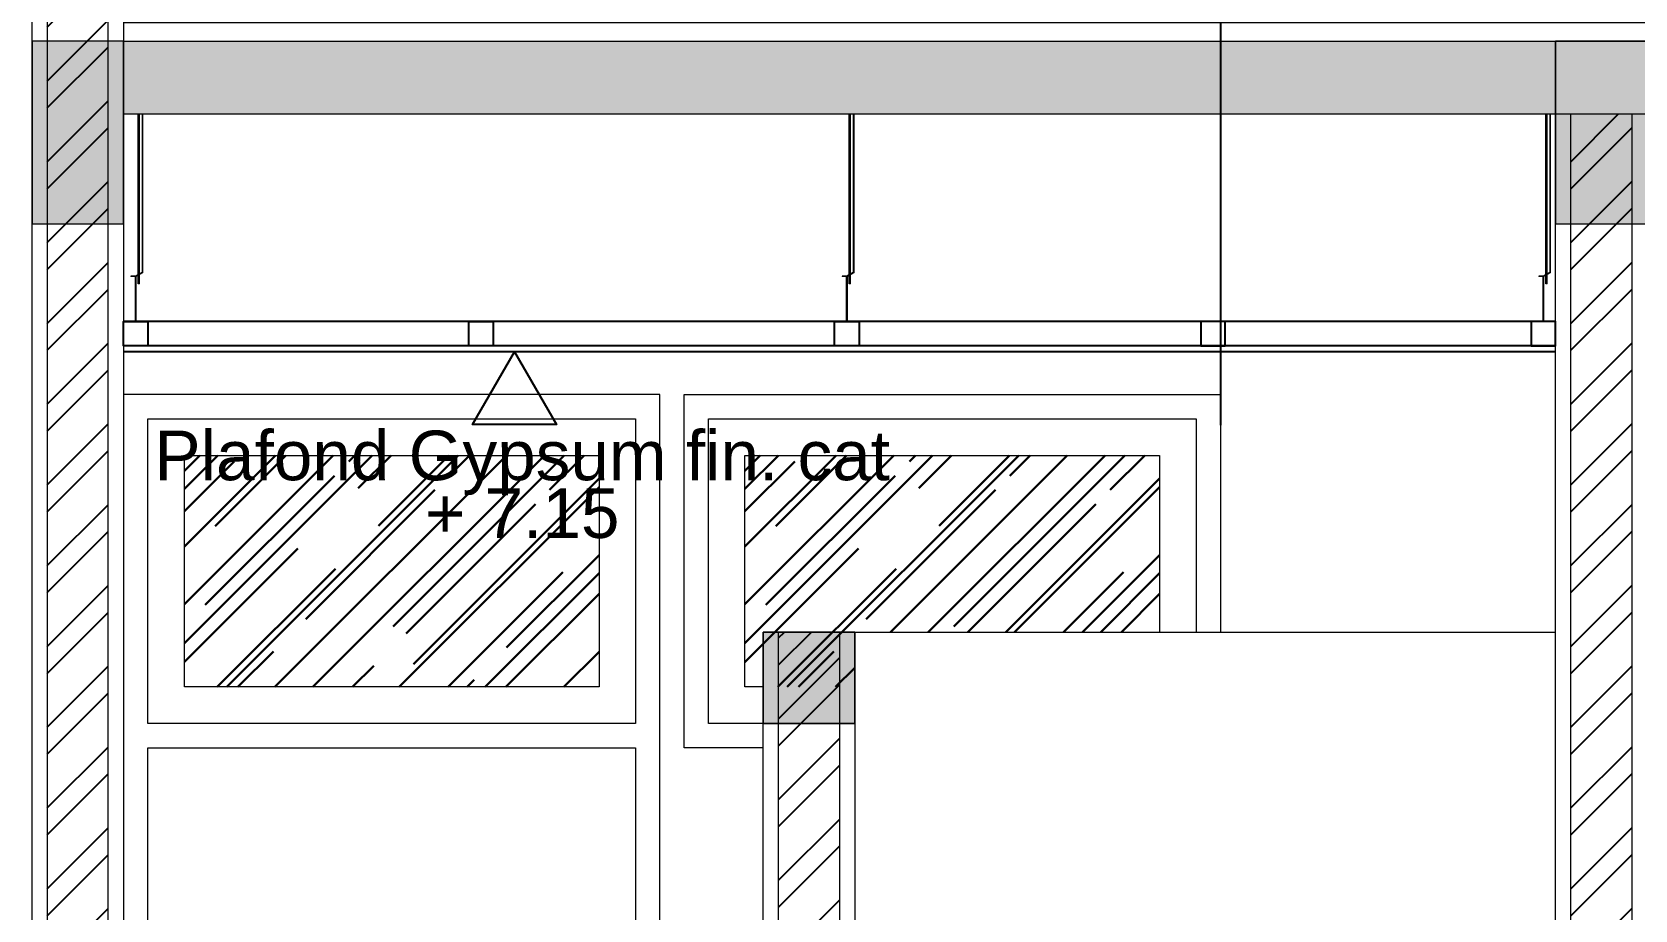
# Model space of a CAD drawing. Header units: inches. Extents: x 249 to 1192, y -18 to 440.
# Drawn here: x 709.232 to 711.862, y 187.296 to 188.737 of the extents above; entities that cross this region are included whole.
import ezdxf
from ezdxf.enums import TextEntityAlignment as Align

# ---------------------------------------------------------------- set-up
doc = ezdxf.new("R2010")
doc.units = ezdxf.units.IN
doc.header["$MEASUREMENT"] = 0
for name, color, linetype, lineweight in [('ARSIR BETON', 8, 'Continuous', 0), ('BALOK', 3, 'Continuous', 20), ('BESI', 201, 'Continuous', 0), ('DIMENSI', 85, 'Continuous', 20), ('DINDING', 6, 'Continuous', 0), ('DINDING2', 137, 'Continuous', 20), ('KACA', 141, 'Continuous', 30), ('KUSEN', 16, 'Continuous', 15), ('TEXT (KETERANGAN)', 7, 'Continuous', 25)]:
    doc.layers.add(name, color=color, linetype=linetype, lineweight=lineweight)
for name, color, linetype in [('ARSIR DINDING', 64, 'Continuous'), ('KOLOM', 5, 'Continuous'), ('PLAFOND', 42, 'Continuous')]:
    doc.layers.add(name, color=color, linetype=linetype)
doc.styles.add('ARIAL', font='arial.ttf')
pattern_1 = [(45, (711.75667, 185.34214), (-0.0662913, 0.0662913), []), (45, (711.80087, 185.34214), (-0.0662913, 0.0662913), [])]

# ---------------------------------------------------------------- blocks, each defined once
blk = doc.blocks.new('BAHAN')
at = {"layer": 'TEXT (KETERANGAN)', "color": 1}
blk.add_lwpolyline([(707.0317, 209.6948), (707.2312, 209.3492), (706.8322, 209.3492)], close=True, dxfattribs=at)
at = {"layer": 'TEXT (KETERANGAN)', "style": 'ARIAL'}
for tag, p in [('BAHAN', (707.0684, 209.0131)), ('ELEVASI', (707.0684, 208.7382))]:
    blk.add_attdef(tag, text='', height=0.236, dxfattribs=at).set_placement(p, align=Align.BOTTOM_CENTER)
blk = doc.blocks.new('potongan dd')
at = {"layer": 'ARSIR BETON'}
h = blk.add_hatch(color=256, dxfattribs=at)
h.paths.add_polyline_path([(709.357, 188.7221), (709.257, 188.7221), (709.257, 188.4221), (709.357, 188.4221)])
h.paths.add_polyline_path([(709.257, 188.7221), (709.232, 188.7221), (709.232, 188.4221), (709.257, 188.4221)])
h.paths.add_polyline_path([(709.382, 188.7221), (709.357, 188.7221), (709.357, 188.4221), (709.382, 188.4221)])
h = blk.add_hatch(color=256, dxfattribs=at)
h.paths.add_polyline_path([(711.1819, 188.7221), (709.382, 188.7221), (709.382, 188.6021), (711.1819, 188.6021)])
h.paths.add_polyline_path([(711.7317, 188.7221), (711.1819, 188.7221), (711.1819, 188.6021), (711.7317, 188.6021)])
h.paths.add_polyline_path([(713.082, 188.7221), (711.8817, 188.7221), (711.8817, 188.6021), (713.082, 188.6021)])
h = blk.add_hatch(color=256, dxfattribs=at)
h.paths.add_polyline_path([(711.8567, 188.7221), (711.7567, 188.7221), (711.7567, 188.4221), (711.8567, 188.4221)])
h.paths.add_polyline_path([(711.7567, 188.7221), (711.7317, 188.7221), (711.7317, 188.4221), (711.7567, 188.4221)])
h.paths.add_polyline_path([(711.8817, 188.7221), (711.8567, 188.7221), (711.8567, 188.4221), (711.8817, 188.4221)])
blk.add_hatch(color=256, dxfattribs=at).paths.add_polyline_path([(710.5818, 187.7521), (710.4318, 187.7521), (710.4318, 187.6021), (710.5818, 187.6021)])
at = {"layer": 'ARSIR DINDING'}
h = blk.add_hatch(dxfattribs=at)
h.set_pattern_fill('ANSI32', color=256, scale=0.25, style=0)
h.set_pattern_definition([(45, (709.25696, 185.34214), (-0.0662913, 0.0662913), []), (45, (709.30116, 185.34214), (-0.0662913, 0.0662913), [])])
h.paths.add_polyline_path([(709.357, 190.9421), (709.257, 190.9421), (709.257, 187.2121), (709.357, 187.2121)])
h = blk.add_hatch(dxfattribs=at)
h.set_pattern_fill('ANSI32', color=256, scale=0.25, style=0)
h.set_pattern_definition([(45, (709.25696, 185.34214), (-0.0662913, 0.0662913), []), (45, (709.30116, 185.34214), (-0.0662913, 0.0662913), [])])
h.paths.add_polyline_path([(709.357, 190.9421), (709.257, 190.9421), (709.257, 187.2121), (709.357, 187.2121)])
h = blk.add_hatch(dxfattribs=at)
h.set_pattern_fill('ANSI32', color=256, scale=0.25, style=0)
h.set_pattern_definition(pattern_1)
h.paths.add_polyline_path([(711.8567, 188.6021), (711.7567, 188.6021), (711.7567, 185.3421), (711.8567, 185.3421)])
h = blk.add_hatch(dxfattribs=at)
h.set_pattern_fill('ANSI32', color=256, scale=0.25, style=0)
h.set_pattern_definition(pattern_1)
h.paths.add_polyline_path([(711.8567, 188.4221), (711.7567, 188.4221), (711.7567, 187.2121), (711.8567, 187.2121)])
h = blk.add_hatch(dxfattribs=at)
h.set_pattern_fill('ANSI32', color=256, scale=0.25, style=0)
h.set_pattern_definition([(45, (710.45676, 187.21214), (-0.066291, 0.066291), []), (45, (710.50096, 187.21214), (-0.066291, 0.066291), [])])
h.paths.add_polyline_path([(710.5568, 187.7521), (710.4568, 187.7521), (710.4568, 187.2121), (710.5568, 187.2121)])
at = {"layer": 'KACA'}
h = blk.add_hatch(dxfattribs=at)
h.set_pattern_fill('AR-RROOF', color=256, scale=0.1, angle=45, style=0)
h.set_pattern_definition([(45, (705.67144, 185.76214), (0.0848528, 0.2262742), [1.5, -0.2, 0.5, -0.1]), (45, (705.73013, 185.89155), (-0.164756, 0.0233345), [0.3, -0.033, 0.6, -0.075]), (45, (705.646696, 185.857604), (0.3203194, 0.4150717), [0.8, -0.14, 0.4, -0.1])])
h.paths.add_polyline_path([(709.482, 187.6621), (710.1622, 187.6621), (710.1622, 188.0421), (709.482, 188.0421)])
h = blk.add_hatch(dxfattribs=at)
h.set_pattern_fill('AR-RROOF', color=256, scale=0.1, angle=45, style=0)
h.set_pattern_definition([(45, (706.59122, 185.76214), (0.0848528, 0.2262742), [1.5, -0.2, 0.5, -0.1]), (45, (706.6499, 185.89155), (-0.164756, 0.0233345), [0.3, -0.033, 0.6, -0.075]), (45, (706.56647, 185.857604), (0.3203194, 0.4150717), [0.8, -0.14, 0.4, -0.1])])
h.paths.add_polyline_path([(710.5818, 187.6621), (710.5818, 187.7521), (711.0819, 187.7521), (711.0819, 188.0421), (710.4017, 188.0421), (710.4017, 187.6621)])
at = {"layer": 'BALOK'}
for points in [[(709.232, 188.4221), (709.382, 188.4221), (709.382, 188.7221), (709.232, 188.7221)], [(709.382, 188.7221), (713.082, 188.7221), (713.082, 188.6021), (709.382, 188.6021)], [(711.7317, 188.4221), (711.8817, 188.4221), (711.8817, 188.7221), (711.7317, 188.7221)]]:
    blk.add_lwpolyline(points, close=True, dxfattribs=at)
blk.add_lwpolyline([(710.4318, 187.6021), (710.5818, 187.6021), (710.5818, 187.7521), (710.4318, 187.7521), (710.4318, 187.6021)], dxfattribs=at)
at = {"layer": 'BESI', "ltscale": 0.1}
for p, q in [((709.406, 188.3388), (709.406, 188.6021)), ((709.406, 188.3388), (709.406, 188.6021)), ((709.408, 188.3399), (709.408, 188.6021)), ((709.408, 188.3399), (709.408, 188.6021)), ((709.4126, 188.6021), (709.4126, 188.3426)), ((709.4126, 188.6021), (709.4126, 188.3426)), ((709.4133, 188.6021), (709.4133, 188.3421)), ((709.4133, 188.6021), (709.4133, 188.3421)), ((710.5729, 188.3388), (710.5729, 188.6021)), ((710.5729, 188.3388), (710.5729, 188.6021)), ((710.5749, 188.3399), (710.5749, 188.6021)), ((710.5749, 188.3399), (710.5749, 188.6021)), ((710.5794, 188.6021), (710.5794, 188.3426)), ((710.5794, 188.6021), (710.5794, 188.3426)), ((710.5802, 188.6021), (710.5802, 188.3421)), ((710.5802, 188.6021), (710.5802, 188.3421)), ((711.7158, 188.3388), (711.7158, 188.6021)), ((711.7158, 188.3388), (711.7158, 188.6021)), ((711.7178, 188.3399), (711.7178, 188.6021)), ((711.7178, 188.3399), (711.7178, 188.6021)), ((711.7223, 188.6021), (711.7223, 188.3426)), ((711.7223, 188.6021), (711.7223, 188.3426)), ((711.723, 188.6021), (711.723, 188.3421)), ((711.723, 188.6021), (711.723, 188.3421)), ((709.4021, 188.3365), (709.3943, 188.3365)), ((709.3943, 188.3365), (709.3943, 188.3358)), ((709.4023, 188.3358), (709.3943, 188.3358)), ((709.4126, 188.3426), (709.4021, 188.3365)), ((709.4133, 188.3421), (709.4023, 188.3358)), ((709.406, 188.3237), (709.406, 188.3379)), ((709.408, 188.3237), (709.408, 188.3391)), ((710.569, 188.3365), (710.5611, 188.3365)), ((710.5611, 188.3365), (710.5611, 188.3358)), ((710.5692, 188.3358), (710.5611, 188.3358)), ((710.5794, 188.3426), (710.569, 188.3365)), ((710.5802, 188.3421), (710.5692, 188.3358)), ((710.5729, 188.3237), (710.5729, 188.3379)), ((710.5749, 188.3237), (710.5749, 188.3391)), ((711.7118, 188.3365), (711.704, 188.3365)), ((711.704, 188.3365), (711.704, 188.3358)), ((711.712, 188.3358), (711.704, 188.3358)), ((711.7223, 188.3426), (711.7118, 188.3365)), ((711.723, 188.3421), (711.712, 188.3358)), ((711.7158, 188.3237), (711.7158, 188.3379)), ((711.7178, 188.3237), (711.7178, 188.3391)), ((709.408, 188.3237), (709.406, 188.3237)), ((709.408, 188.3237), (709.406, 188.3237)), ((709.408, 188.3237), (709.406, 188.3237)), ((709.408, 188.3237), (709.406, 188.3237)), ((710.5749, 188.3237), (710.5729, 188.3237)), ((710.5749, 188.3237), (710.5729, 188.3237)), ((710.5749, 188.3237), (710.5729, 188.3237)), ((710.5749, 188.3237), (710.5729, 188.3237)), ((711.7178, 188.3237), (711.7158, 188.3237)), ((711.7178, 188.3237), (711.7158, 188.3237)), ((711.7178, 188.3237), (711.7158, 188.3237)), ((711.7178, 188.3237), (711.7158, 188.3237))]:
    blk.add_line(p, q, dxfattribs=at)
for points in [[(709.4023, 188.3358), (709.4023, 188.2621), (709.4016, 188.2621), (709.4016, 188.3358)], [(710.5692, 188.3358), (710.5692, 188.2621), (710.5684, 188.2621), (710.5684, 188.3358)], [(711.712, 188.3358), (711.712, 188.2621), (711.7113, 188.2621), (711.7113, 188.3358)]]:
    blk.add_lwpolyline(points, dxfattribs=at)
at = {"layer": 'DINDING'}
blk.add_lwpolyline([(709.232, 190.9421), (709.382, 190.9421), (709.382, 185.3421), (709.232, 185.3421)], close=True, dxfattribs=at)
blk.add_lwpolyline([(709.232, 190.9421), (709.382, 190.9421), (709.382, 185.3421), (709.232, 185.3421)], close=True, dxfattribs=at)
for points in [[(711.8817, 188.7221), (711.8817, 185.3421), (711.7317, 185.3421), (711.7317, 188.7221)], [(710.5818, 187.7521), (710.5818, 185.3421), (710.4318, 185.3421), (710.4318, 187.7521)], [(710.4318, 187.7521), (711.7317, 187.7521)]]:
    blk.add_lwpolyline(points, dxfattribs=at)
at = {"layer": 'DINDING2'}
for points in [[(709.257, 185.3421), (709.357, 185.3421), (709.357, 190.9421), (709.257, 190.9421)], [(709.257, 185.3421), (709.357, 185.3421), (709.357, 190.9421), (709.257, 190.9421)], [(709.382, 188.7221), (713.232, 188.7221), (713.232, 188.7521), (709.382, 188.7521)]]:
    blk.add_lwpolyline(points, close=True, dxfattribs=at)
for points in [[(711.8567, 188.6021), (711.8567, 185.3421), (711.7567, 185.3421), (711.7567, 188.6021)], [(710.5568, 187.7521), (710.5568, 185.3421), (710.4568, 185.3421), (710.4568, 187.7521)]]:
    blk.add_lwpolyline(points, dxfattribs=at)
at = {"layer": 'KOLOM'}
blk.add_lwpolyline([(711.1819, 190.9421), (711.1819, 188.0921)], dxfattribs=at)
at = {"layer": 'KUSEN'}
for points in [[(710.2622, 188.1421), (709.382, 188.1421), (709.382, 185.4121), (710.2622, 185.4121)], [(709.422, 188.1021), (710.2222, 188.1021), (710.2222, 187.6021), (709.422, 187.6021)], [(709.482, 188.0421), (710.1622, 188.0421), (710.1622, 187.6621), (709.482, 187.6621)], [(710.2222, 185.4121), (709.422, 185.4121), (709.422, 187.5621), (710.2222, 187.5621)]]:
    blk.add_lwpolyline(points, close=True, dxfattribs=at)
for points in [[(710.4318, 187.5621), (710.3017, 187.5621), (710.3017, 188.1421), (711.1819, 188.1421), (711.1819, 187.7521)], [(710.5818, 187.6021), (710.3417, 187.6021), (710.3417, 188.1021), (711.1419, 188.1021), (711.1419, 187.7521)], [(710.4318, 187.6621), (710.4017, 187.6621), (710.4017, 188.0421), (711.0819, 188.0421), (711.0819, 187.7521)]]:
    blk.add_lwpolyline(points, dxfattribs=at)
at = {"layer": 'PLAFOND'}
for points in [[(711.7317, 188.2621), (709.382, 188.2621)], [(711.7317, 188.2221), (709.382, 188.2221)], [(711.7317, 188.2121), (709.382, 188.2121)]]:
    blk.add_lwpolyline(points, dxfattribs=at)
for points in [[(709.422, 188.2221), (709.382, 188.2221), (709.382, 188.2621), (709.422, 188.2621)], [(709.9888, 188.2221), (709.9488, 188.2221), (709.9488, 188.2621), (709.9888, 188.2621)], [(710.5888, 188.2221), (710.5488, 188.2221), (710.5488, 188.2621), (710.5888, 188.2621)], [(711.1498, 188.2221), (711.1898, 188.2221), (711.1898, 188.2621), (711.1498, 188.2621)], [(711.6917, 188.2221), (711.7317, 188.2221), (711.7317, 188.2621), (711.6917, 188.2621)]]:
    blk.add_lwpolyline(points, close=True, dxfattribs=at)
at = {"layer": 'DIMENSI', "xscale": 0.3448624477551334, "yscale": 0.3448624477551334, "zscale": 0.3448624477551334}
blk.add_blockref('BAHAN', (466.1948, 115.8963), dxfattribs=at).add_auto_attribs({'ELEVASI': '+ 7.15', 'BAHAN': 'Plafond Gypsum fin. cat'})

msp = doc.modelspace()

# ---------------------------------------------------------------- block references
msp.add_blockref('potongan dd', (0, 0))

doc.saveas('drawing.dxf')
